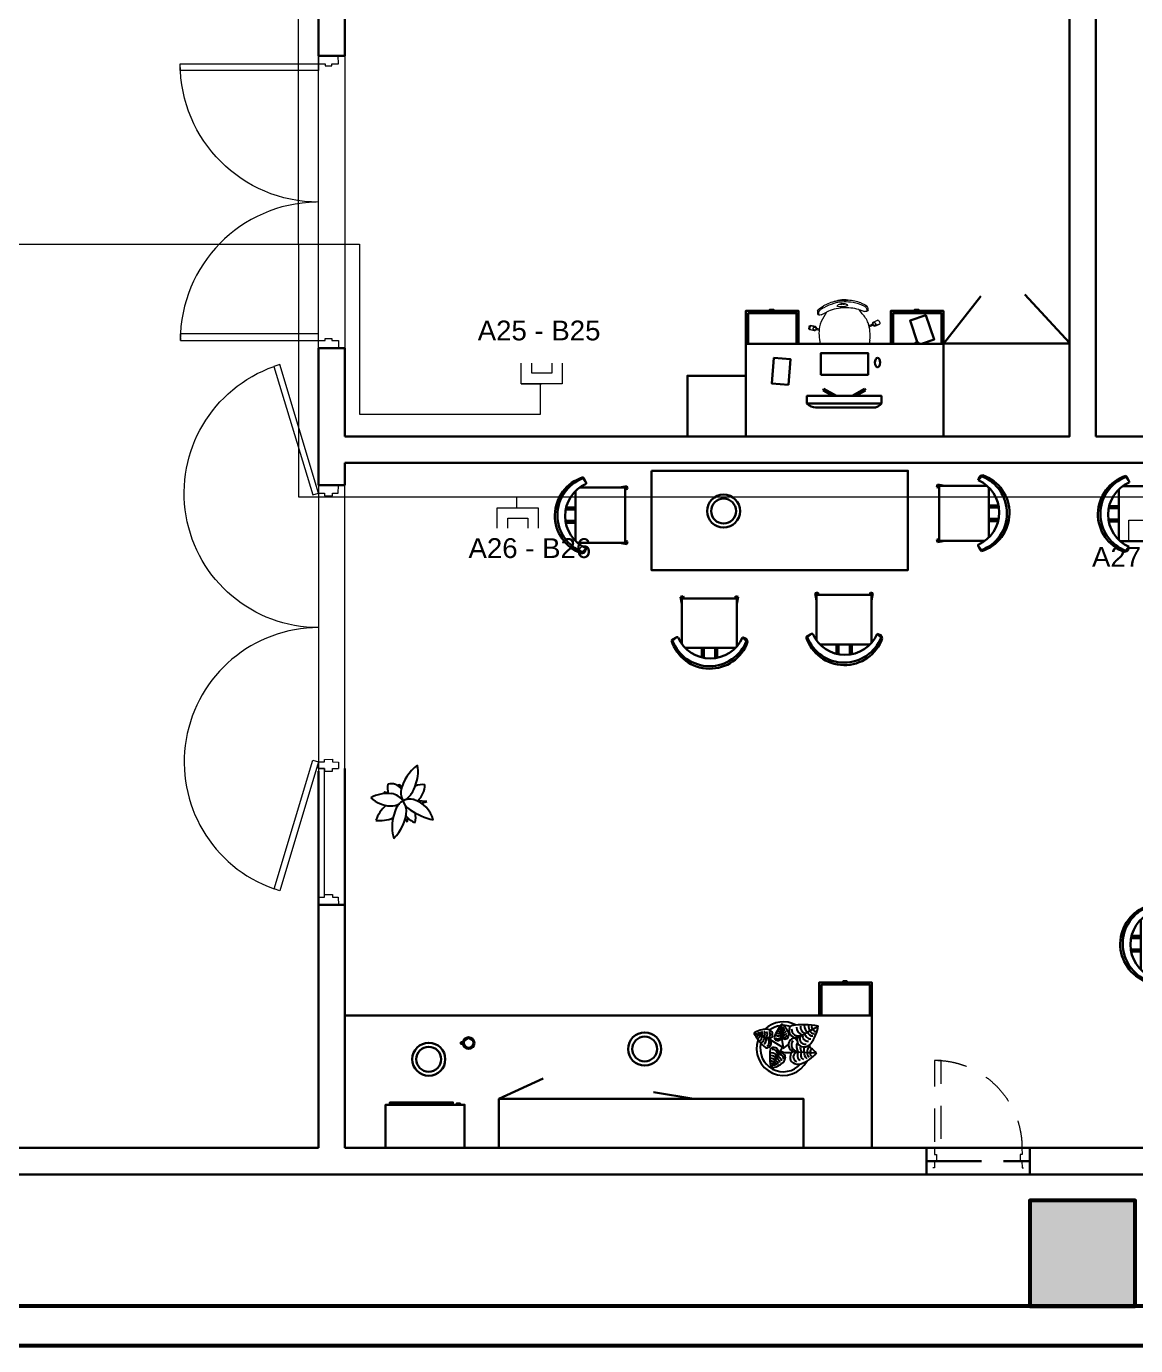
# Model space of a CAD drawing. Header units: millimetres. Extents: x 521 to 148073, y -17811 to 32040.
# Drawn here: x 47785 to 56441, y 1225 to 11518 of the extents above; entities that cross this region are included whole.
import ezdxf

# ---------------------------------------------------------------- set-up
doc = ezdxf.new("R2010")
doc.units = ezdxf.units.MM
doc.linetypes.add('DGN Style 2', pattern=[0.41784, 0.250704, -0.167136])
doc.linetypes.add('DGN Style 3', pattern=[0.584976, 0.41784, -0.167136])
for name, color, linetype, lineweight in [('nabytek', 7, 'Continuous', 30), ('OAP220', 1, 'Continuous', 30), ('OAP280', 2, 'Continuous', 53), ('OAP313', 1, 'Continuous', 0), ('OAP315', 5, 'Continuous', 0), ('OAP417', 2, 'Continuous', 0), ('RC2.', 150, 'Continuous', 20)]:
    doc.layers.add(name, color=color, linetype=linetype, lineweight=lineweight)
doc.layers.add('srafa', color=7, linetype='Continuous')
doc.styles.add('PDF Arial', font='arial.ttf')

# ---------------------------------------------------------------- blocks, each defined once
blk = doc.blocks.new('*U48')
at = {"layer": 'OAP315'}
for p, q in [((-0.076, -0.022), (-0.039, 0.004)), ((-0.05, 0.02), (-0.001, 0.054)), ((-0.039, 0.004), (-0.05, 0.02)), ((-0.001, 0.054), (0.011, 0.038)), ((0.011, 0.038), (0.048, 0.063)), ((0.039, -0.004), (0.076, 0.022)), ((0.048, 0.063), (0.076, 0.022)), ((-0.048, -0.063), (-0.076, -0.022)), ((-0.048, -0.063), (-0.011, -0.038)), ((-0.011, -0.038), (0.001, -0.054)), ((0.001, -0.054), (0.05, -0.02)), ((0.05, -0.02), (0.039, -0.004))]:
    blk.add_line(p, q, dxfattribs=at)
blk = doc.blocks.new('*U47')
at = {"layer": 'OAP315', "flags": 128}
for points in [[(1.776, 0.502), (1.749, 0.538), (0.923, -0.06), (0.949, -0.096), (1.776, 0.502)], [(1.011, -0.122), (0.996, -0.08), (1.918, 0.239), (1.933, 0.196), (1.011, -0.122)], [(1.975, 0.258), (1.918, 0.239), (1.933, 0.196), (1.914, 0.189), (1.933, 0.133), (1.952, 0.139), (1.967, 0.097), (2.024, 0.116), (1.975, 0.258)], [(-1.998, -0.802), (-2, -0.757), (-0.981, -0.717), (-0.979, -0.762), (-1.998, -0.802)], [(-1.036, -0.782), (-0.979, -0.762), (-0.964, -0.805), (-0.945, -0.798), (-0.926, -0.855), (-0.945, -0.862), (-0.93, -0.904), (-0.987, -0.924), (-1.036, -0.782)]]:
    blk.add_lwpolyline(points, close=True, dxfattribs=at)
at = {"layer": 'OAP315', "extrusion": (0, 0, -1)}
blk.add_arc((-0.949, -0.096), 1.02, 340.9404, 141.5925, dxfattribs=at)
at = {"layer": 'OAP315'}
blk.add_arc((-0.979, -0.762), 1.02, 19.0622, 179.7144, dxfattribs=at)
at = {"layer": 'OAP315', "extrusion": (0, 0, -1), "rotation": 216.4616506062013}
blk.add_blockref('*U48', (-0.997, -0.159), dxfattribs=at)
blk = doc.blocks.new('*U18')
at = {"layer": 'OAP220'}
for p, q in [((-0.048, 0.301), (0.117, 0.414)), ((0.397, -0.347), (0.562, -0.233))]:
    blk.add_line(p, q, dxfattribs=at)
at = {"layer": 'OAP220', "linetype": 'DGN Style 3'}
blk.add_line((0.035, 0.357), (0.479, -0.29), dxfattribs=at)
at = {"layer": 'OAP313', "linetype": 'DGN Style 2', "flags": 128}
for points in [[(-0.048, 0.301), (-0.014, 0.251), (0.028, 0.279), (0.036, 0.267), (0.077, 0.295), (0.069, 0.308), (0.11, 0.336), (0.076, 0.386), (-0.048, 0.301)], [(-0.533, -0.167), (-0.562, -0.125), (-0.014, 0.251), (0.015, 0.21), (-0.533, -0.167)], [(0.397, -0.347), (0.363, -0.297), (0.404, -0.269), (0.396, -0.256), (0.437, -0.228), (0.445, -0.24), (0.487, -0.212), (0.521, -0.262), (0.397, -0.347)]]:
    blk.add_lwpolyline(points, close=True, dxfattribs=at)
at = {"layer": 'OAP313', "linetype": 'DGN Style 2'}
blk.add_arc((-0.014, 0.251), 0.665, 214.4774, 304.4774, dxfattribs=at)
blk = doc.blocks.new('AP600-90_2')
at = {"layer": 'OAP220', "linetype": 'DGN Style 3', "rotation": 55.52255910014399}
blk.add_blockref('*U18', (0.275, -0.131), dxfattribs=at)
blk = doc.blocks.new('*U33')
at = {"layer": 'OAP315', "flags": 128}
for points in [[(1.03, 0.47), (0.995, 0.434), (0.236, 1.159), (0.271, 1.195), (1.03, 0.47)], [(1.071, 0.513), (1.03, 0.47), (1.066, 0.436), (1.056, 0.425), (1.092, 0.39), (1.102, 0.401), (1.138, 0.366), (1.18, 0.41), (1.071, 0.513)], [(-0.421, -1.048), (-0.386, -1.012), (-1.145, -0.287), (-1.18, -0.323), (-0.421, -1.048)], [(-0.462, -1.092), (-0.421, -1.048), (-0.384, -1.083), (-0.374, -1.072), (-0.338, -1.107), (-0.348, -1.117), (-0.312, -1.152), (-0.354, -1.195), (-0.462, -1.092)]]:
    blk.add_lwpolyline(points, close=True, dxfattribs=at)
at = {"layer": 'OAP315', "extrusion": (0, 0, -1)}
blk.add_arc((-1.03, 0.47), 1.05, 314.7382, 43.6893, dxfattribs=at)
at = {"layer": 'OAP315'}
blk.add_arc((-0.421, -1.048), 1.05, 46.3107, 136.3107, dxfattribs=at)
blk = doc.blocks.new('B2000-90_1')
at = {"layer": 'OAP315', "rotation": 313.6892712838268}
blk.add_blockref('*U33', (1.109, 0.42), dxfattribs=at)
blk = doc.blocks.new('*U133')
at = {"layer": 'nabytek'}
for p, q in [((-64, 289), (-64, 297)), ((-64, 297), (-56, 289)), ((-38, 254), (-64, 289)), ((-56, 289), (-38, 254)), ((-38, 254), (-38, 245)), ((222, 216), (278, 226)), ((265, 216), (222, 216)), ((284, 206), (265, 201)), ((278, 226), (284, 206)), ((-121, -201), (-121, -47)), ((284, -204), (265, -199)), ((278, -224), (284, -204)), ((-38, -257), (-75, -297)), ((-56, -292), (-75, -297)), ((-56, -292), (-50, -285)), ((-50, -285), (-38, -257)), ((222, -214), (278, -224))]:
    blk.add_line(p, q, dxfattribs=at)
for points in [[(-89, 216), (265, 216), (265, -214), (-107, -214)], [(-121, -201), (-121, 189)], [(-121, 44), (-198, 44)], [(-194, 61), (-121, 61)], [(-200, -44), (-121, -44)], [(-121, -60), (-197, -60)]]:
    blk.add_lwpolyline(points, dxfattribs=at)
for centre, radius, start, end in [((30, -2), 313, 107.4438, 250.5739), ((46, 0), 309, 110.8809, 248.6777), ((72, -6), 275, 113.7626, 246.2374)]:
    blk.add_arc(centre, radius, start, end, dxfattribs=at)
blk = doc.blocks.new('*U134')
at = {"layer": 'nabytek', "color": 0, "linetype": 'ByBlock', "lineweight": -2, "transparency": 16777216}
blk.add_blockref('*U133', (0, 0), dxfattribs=at)
blk = doc.blocks.new('*U136')
at = {"layer": 'nabytek'}
for p, q in [((-64, 289), (-64, 297)), ((-64, 297), (-56, 289)), ((-38, 254), (-64, 289)), ((-56, 289), (-38, 254)), ((-38, 254), (-38, 245)), ((222, 216), (278, 226)), ((265, 216), (222, 216)), ((284, 206), (265, 201)), ((278, 226), (284, 206)), ((-121, -201), (-121, -47)), ((284, -204), (265, -199)), ((278, -224), (284, -204)), ((-38, -257), (-75, -297)), ((-56, -292), (-75, -297)), ((-56, -292), (-50, -285)), ((-50, -285), (-38, -257)), ((222, -214), (278, -224))]:
    blk.add_line(p, q, dxfattribs=at)
for points in [[(-89, 216), (265, 216), (265, -214), (-107, -214)], [(-121, -201), (-121, 189)], [(-121, 44), (-198, 44)], [(-194, 61), (-121, 61)], [(-200, -44), (-121, -44)], [(-121, -60), (-197, -60)]]:
    blk.add_lwpolyline(points, dxfattribs=at)
for centre, radius, start, end in [((30, -2), 313, 107.4438, 250.5739), ((46, 0), 309, 110.8809, 248.6777), ((72, -6), 275, 113.7626, 246.2374)]:
    blk.add_arc(centre, radius, start, end, dxfattribs=at)
blk = doc.blocks.new('*U137')
at = {"layer": 'nabytek', "color": 0, "linetype": 'ByBlock', "lineweight": -2, "transparency": 16777216}
blk.add_blockref('*U136', (0, 0), dxfattribs=at)
blk = doc.blocks.new('*U141')
at = {"layer": 'nabytek'}
for p, q in [((-64, 289), (-64, 297)), ((-64, 297), (-56, 289)), ((-38, 254), (-64, 289)), ((-56, 289), (-38, 254)), ((-38, 254), (-38, 245)), ((222, 216), (278, 226)), ((265, 216), (222, 216)), ((284, 206), (265, 201)), ((278, 226), (284, 206)), ((-121, -201), (-121, -47)), ((284, -204), (265, -199)), ((278, -224), (284, -204)), ((-38, -257), (-75, -297)), ((-56, -292), (-75, -297)), ((-56, -292), (-50, -285)), ((-50, -285), (-38, -257)), ((222, -214), (278, -224))]:
    blk.add_line(p, q, dxfattribs=at)
for points in [[(-89, 216), (265, 216), (265, -214), (-107, -214)], [(-121, -201), (-121, 189)], [(-121, 44), (-198, 44)], [(-194, 61), (-121, 61)], [(-200, -44), (-121, -44)], [(-121, -60), (-197, -60)]]:
    blk.add_lwpolyline(points, dxfattribs=at)
for centre, radius, start, end in [((30, -2), 313, 107.4438, 250.5739), ((46, 0), 309, 110.8809, 248.6777), ((72, -6), 275, 113.7626, 246.2374)]:
    blk.add_arc(centre, radius, start, end, dxfattribs=at)
blk = doc.blocks.new('*U142')
at = {"layer": 'nabytek', "color": 0, "linetype": 'ByBlock', "lineweight": -2, "transparency": 16777216}
blk.add_blockref('*U141', (0, 0), dxfattribs=at)
blk = doc.blocks.new('*U144')
at = {"layer": 'nabytek'}
for p, q in [((-64, 289), (-64, 297)), ((-64, 297), (-56, 289)), ((-38, 254), (-64, 289)), ((-56, 289), (-38, 254)), ((-38, 254), (-38, 245)), ((222, 216), (278, 226)), ((265, 216), (222, 216)), ((284, 206), (265, 201)), ((278, 226), (284, 206)), ((-121, -201), (-121, -47)), ((284, -204), (265, -199)), ((278, -224), (284, -204)), ((-38, -257), (-75, -297)), ((-56, -292), (-75, -297)), ((-56, -292), (-50, -285)), ((-50, -285), (-38, -257)), ((222, -214), (278, -224))]:
    blk.add_line(p, q, dxfattribs=at)
for points in [[(-89, 216), (265, 216), (265, -214), (-107, -214)], [(-121, -201), (-121, 189)], [(-121, 44), (-198, 44)], [(-194, 61), (-121, 61)], [(-200, -44), (-121, -44)], [(-121, -60), (-197, -60)]]:
    blk.add_lwpolyline(points, dxfattribs=at)
for centre, radius, start, end in [((30, -2), 313, 107.4438, 250.5739), ((46, 0), 309, 110.8809, 248.6777), ((72, -6), 275, 113.7626, 246.2374)]:
    blk.add_arc(centre, radius, start, end, dxfattribs=at)
blk = doc.blocks.new('*U145')
at = {"layer": 'nabytek', "color": 0, "linetype": 'ByBlock', "lineweight": -2, "transparency": 16777216}
blk.add_blockref('*U144', (0, 0), dxfattribs=at)
blk = doc.blocks.new('*U153')
at = {"layer": 'nabytek'}
for p, q in [((-64, 289), (-64, 297)), ((-64, 297), (-56, 289)), ((-38, 254), (-64, 289)), ((-56, 289), (-38, 254)), ((-38, 254), (-38, 245)), ((222, 216), (278, 226)), ((265, 216), (222, 216)), ((284, 206), (265, 201)), ((278, 226), (284, 206)), ((-121, -201), (-121, -47)), ((284, -204), (265, -199)), ((278, -224), (284, -204)), ((-38, -257), (-75, -297)), ((-56, -292), (-75, -297)), ((-56, -292), (-50, -285)), ((-50, -285), (-38, -257)), ((222, -214), (278, -224))]:
    blk.add_line(p, q, dxfattribs=at)
for points in [[(-89, 216), (265, 216), (265, -214), (-107, -214)], [(-121, -201), (-121, 189)], [(-121, 44), (-198, 44)], [(-194, 61), (-121, 61)], [(-200, -44), (-121, -44)], [(-121, -60), (-197, -60)]]:
    blk.add_lwpolyline(points, dxfattribs=at)
for centre, radius, start, end in [((30, -2), 313, 107.4438, 250.5739), ((46, 0), 309, 110.8809, 248.6777), ((72, -6), 275, 113.7626, 246.2374)]:
    blk.add_arc(centre, radius, start, end, dxfattribs=at)
blk = doc.blocks.new('*U154')
at = {"layer": 'nabytek', "color": 0, "linetype": 'ByBlock', "lineweight": -2, "transparency": 16777216}
blk.add_blockref('*U153', (0, 0), dxfattribs=at)
blk = doc.blocks.new('*U176')
at = {"layer": 'nabytek'}
for p, q in [((-64, 289), (-64, 297)), ((-64, 297), (-56, 289)), ((-38, 254), (-64, 289)), ((-56, 289), (-38, 254)), ((-38, 254), (-38, 245)), ((222, 216), (278, 226)), ((265, 216), (222, 216)), ((284, 206), (265, 201)), ((278, 226), (284, 206)), ((-121, -201), (-121, -47)), ((284, -204), (265, -199)), ((278, -224), (284, -204)), ((-38, -257), (-75, -297)), ((-56, -292), (-75, -297)), ((-56, -292), (-50, -285)), ((-50, -285), (-38, -257)), ((222, -214), (278, -224))]:
    blk.add_line(p, q, dxfattribs=at)
for points in [[(-89, 216), (265, 216), (265, -214), (-107, -214)], [(-121, -201), (-121, 189)], [(-121, 44), (-198, 44)], [(-194, 61), (-121, 61)], [(-200, -44), (-121, -44)], [(-121, -60), (-197, -60)]]:
    blk.add_lwpolyline(points, dxfattribs=at)
for centre, radius, start, end in [((30, -2), 313, 107.4438, 250.5739), ((46, 0), 309, 110.8809, 248.6777), ((72, -6), 275, 113.7626, 246.2374)]:
    blk.add_arc(centre, radius, start, end, dxfattribs=at)
blk = doc.blocks.new('*U177')
at = {"layer": 'nabytek', "color": 0, "linetype": 'ByBlock', "lineweight": -2, "transparency": 16777216}
blk.add_blockref('*U176', (0, 0), dxfattribs=at)

msp = doc.modelspace()

# ---------------------------------------------------------------- linework, layer by layer
at = {"layer": 'nabytek'}
for p, q in [((54941, 9040), (55234, 9413)), ((55924, 9049), (55578, 9426)), ((53899, 9182), (53893, 9156)), ((54009, 8690), (54002, 8677)), ((54002, 8677), (54075, 8634)), ((54106, 8634), (54009, 8690)), ((54229, 8634), (54325, 8690)), ((54332, 8677), (54259, 8634)), ((54325, 8690), (54332, 8677)), ((54393, 8544), (53943, 8544))]:
    msp.add_line(p, q, dxfattribs=at)
at = {"layer": 'nabytek', "lineweight": 25}
for p, q in [((50697, 5582), (50694, 5604)), ((50694, 5604), (50716, 5584)), ((50587, 5533), (50576, 5545)), ((50576, 5545), (50607, 5540)), ((50911, 5470), (50839, 5474)), ((50868, 5456), (50911, 5470)), ((50742, 5337), (50756, 5311)), ((50756, 5311), (50765, 5339)), ((53680, 3629), (53679, 3734)), ((53679, 3691), (53679, 3710)), ((53804, 3629), (53963, 3718)), ((53582, 3617), (53462, 3663)), ((53511, 3644), (53490, 3653)), ((53693, 3548), (53582, 3617)), ((53693, 3548), (53680, 3629)), ((53790, 3618), (53804, 3629)), ((53790, 3618), (53799, 3606)), ((53899, 3682), (53927, 3698)), ((53655, 3505), (53597, 3391)), ((53684, 3545), (53655, 3505)), ((53692, 3542), (53732, 3574)), ((53769, 3520), (53952, 3509)), ((53877, 3513), (53910, 3511)), ((53620, 3437), (53610, 3417))]:
    msp.add_line(p, q, dxfattribs=at)
at = {"layer": 'nabytek', "lineweight": 30}
for p, q in [((51473, 3150), (51817, 3308)), ((52994, 3150), (52680, 3202)), ((53850, 3150), (52994, 3150))]:
    msp.add_line(p, q, dxfattribs=at)
at = {"layer": 'nabytek', "lineweight": 13}
for points in [[(54087, 9370), (54100, 9373)], [(54087, 9370), (54100, 9373)], [(54100, 9373), (54149, 9381), (54199, 9381)], [(54100, 9373), (54149, 9381)], [(54100, 9373), (54149, 9381), (54199, 9381)], [(54100, 9373), (54149, 9381)], [(54149, 9381), (54199, 9381)], [(54149, 9381), (54199, 9381)], [(54213, 9380), (54213, 9380)], [(54213, 9380), (54213, 9380)], [(53959, 9297), (53963, 9308), (53971, 9315), (54006, 9337)], [(53959, 9297), (53963, 9308), (53971, 9315), (54006, 9337)], [(53973, 9264), (53969, 9268)], [(53973, 9264), (53969, 9268)], [(53988, 9267), (53976, 9264)], [(53988, 9267), (53976, 9264)], [(53988, 9267), (54028, 9289)], [(53988, 9267), (54028, 9289)], [(54028, 9289), (54008, 9252)], [(54028, 9289), (54008, 9252)], [(54114, 9341), (54120, 9346), (54114, 9341), (54112, 9335)], [(54133, 9329), (54117, 9331), (54112, 9335), (54114, 9341), (54120, 9346)], [(54114, 9341), (54120, 9346), (54114, 9341), (54112, 9335)], [(54133, 9329), (54117, 9331), (54112, 9335), (54114, 9341), (54120, 9346)], [(54133, 9329), (54117, 9331)], [(54133, 9329), (54117, 9331)], [(54152, 9347), (54120, 9346)], [(54152, 9347), (54120, 9346)], [(54174, 9333), (54153, 9330), (54133, 9329)], [(54174, 9333), (54153, 9330), (54133, 9329)], [(54133, 9329), (54153, 9330)], [(54133, 9329), (54153, 9330)], [(54139, 9346), (54138, 9352)], [(54142, 9346), (54145, 9353), (54149, 9354), (54167, 9348)], [(54183, 9350), (54152, 9347)], [(54183, 9350), (54152, 9347)], [(54153, 9330), (54174, 9333)], [(54153, 9330), (54174, 9333)], [(54166, 9354), (54169, 9348)], [(54169, 9354), (54169, 9348)], [(54172, 9349), (54172, 9353)], [(54183, 9350), (54190, 9347), (54194, 9341), (54188, 9336), (54174, 9333)], [(54183, 9350), (54190, 9347), (54194, 9341), (54188, 9336), (54174, 9333)], [(54188, 9336), (54174, 9333)], [(54188, 9336), (54174, 9333)], [(54194, 9341), (54188, 9336), (54194, 9341), (54190, 9347)], [(54194, 9341), (54188, 9336), (54194, 9341), (54190, 9347)], [(54283, 9308), (54326, 9293)], [(54308, 9275), (54283, 9308)], [(54283, 9308), (54326, 9293)], [(54308, 9275), (54283, 9308)], [(54298, 9360), (54336, 9343), (54344, 9337), (54350, 9327)], [(54298, 9360), (54336, 9343), (54344, 9337), (54350, 9327)], [(54339, 9292), (54326, 9293)], [(54339, 9292), (54326, 9293)], [(54345, 9297), (54341, 9292)], [(54345, 9297), (54341, 9292)], [(53899, 9182), (53901, 9184), (53903, 9184)], [(53943, 9175), (53903, 9184), (53948, 9170)], [(53948, 9170), (53948, 9168), (53945, 9156), (53942, 9144)], [(54360, 9183), (54387, 9193)], [(54362, 9174), (54390, 9186)], [(54392, 9210), (54430, 9225), (54387, 9204)], [(54387, 9204), (54388, 9202), (54393, 9190), (54398, 9179)], [(54405, 9179), (54443, 9194), (54398, 9179)], [(54405, 9179), (54403, 9179), (54401, 9180)], [(54430, 9225), (54432, 9225), (54434, 9223)], [(54437, 9224), (54448, 9199)], [(53935, 9142), (53895, 9152), (53942, 9144)], [(53939, 9145), (53937, 9143), (53935, 9142)], [(53971, 9146), (53949, 9152)], [(53971, 9155), (53951, 9160)]]:
    msp.add_lwpolyline(points, dxfattribs=at)
at = {"layer": 'nabytek'}
for points in [[(53811, 9040), (53399, 9040), (53399, 9297), (53811, 9297)], [(53795, 9040), (53418, 9040), (53418, 9281), (53795, 9281)], [(53616, 9297), (53586, 9297), (53586, 9307), (53616, 9307)], [(54941, 9040), (54530, 9040), (54530, 9297), (54941, 9297)], [(54926, 9040), (54549, 9040), (54549, 9281), (54926, 9281)], [(54747, 9297), (54717, 9297), (54717, 9307), (54747, 9307)], [(54941, 8317), (53399, 8317), (53399, 9040), (54941, 9040)], [(53985, 8799), (53985, 8968), (54353, 8968), (54353, 8799)], [(54748, 9040), (54722, 9040), (54722, 9049), (54748, 9049)], [(54941, 8317), (54941, 9043), (55924, 9043), (55924, 8317)], [(53733, 8721), (53603, 8731), (53618, 8931), (53748, 8921)], [(53399, 8317), (52944, 8317), (52944, 8792), (53399, 8792)], [(53876, 8576), (53876, 8634), (54458, 8634), (54458, 8576)], [(54383, 3800), (53971, 3800), (53971, 4057), (54383, 4057)], [(54367, 3800), (53990, 3800), (53990, 4041), (54367, 4041)], [(54188, 4057), (54158, 4057), (54158, 4067), (54188, 4067)]]:
    msp.add_lwpolyline(points, close=True, dxfattribs=at)
msp.add_lwpolyline([(54740, 9049), (54681, 9222), (54804, 9264), (54870, 9075), (54770, 9040)], dxfattribs=at)
at = {"layer": 'nabytek', "lineweight": 30}
for points in [[(52663, 8051), (54664, 8051), (54664, 7276), (52663, 7276)], [(50271, 2767), (54383, 2767), (54383, 3800), (50271, 3800)], [(50271, 2767), (54383, 2767), (54383, 3800), (50271, 3800)], [(50588, 2767), (51205, 2767), (51205, 3104), (50588, 3104)], [(50622, 3104), (51114, 3104), (51114, 3122), (50622, 3122)], [(51144, 3104), (51170, 3104), (51170, 3115), (51144, 3115)], [(51473, 2767), (53850, 2767), (53850, 3150), (51473, 3150)]]:
    msp.add_lwpolyline(points, close=True, dxfattribs=at)
msp.add_lwpolyline([(51191, 3579), (51176, 3579), (51176, 3592), (51191, 3592)], dxfattribs=at)
for centre, radius in [((53226, 7736), 129), ((53226, 7736), 97.1), ((51236, 3585), 45.4), ((51236, 3585), 37.4), ((52610, 3539), 129), ((52610, 3539), 97.1), ((50925, 3459), 129), ((50925, 3459), 97.1)]:
    msp.add_circle(centre, radius, dxfattribs=at)
at = {"layer": 'nabytek', "lineweight": 13}
for centre, radius, start, end in [((54178, 9026), 356, 102.6255, 118.9984), ((54178, 9026), 356, 102.6255, 118.9984), ((54175, 9041), 327, 94.3529, 105.7986), ((54175, 9041), 327, 94.3529, 105.7986), ((54175, 9041), 327, 94.3529, 105.7986), ((54175, 9041), 327, 94.3529, 105.7986), ((54165, 9196), 189, 75.3185, 94.7441), ((54165, 9196), 189, 75.3185, 94.7441), ((54176, 9041), 327, 83.0467, 94.4922), ((54176, 9041), 327, 83.0467, 94.4922), ((54176, 9041), 327, 83.0467, 94.4922), ((54176, 9041), 327, 83.0467, 94.4922), ((54175, 9026), 356, 69.8467, 86.2196), ((54175, 9026), 356, 69.8467, 86.2196), ((54011, 9288), 53.2, 170.3322, 195.1518), ((54011, 9288), 53.2, 170.3322, 195.1518), ((53988, 9283), 22.1, 137.1546, 176.3375), ((53988, 9283), 22.1, 137.1546, 176.3375), ((53988, 9283), 22.1, 137.1546, 176.3375), ((53988, 9283), 22.1, 137.1546, 176.3375), ((53991, 9279), 25.2, 169.5095, 207.9407), ((53991, 9279), 25.2, 169.5095, 207.9407), ((53991, 9279), 25.2, 169.5095, 207.9407), ((53991, 9279), 25.2, 169.5095, 207.9407), ((54100, 9152), 194, 118.794, 131.4214), ((54100, 9152), 194, 118.794, 131.4214), ((54100, 9152), 194, 118.794, 131.4214), ((54100, 9152), 194, 118.794, 131.4214), ((54179, 9024), 344, 105.6034, 119.9223), ((54179, 9024), 344, 105.6034, 119.9223), ((54179, 9024), 344, 105.6034, 119.9223), ((54179, 9024), 344, 105.6034, 119.9223), ((54182, 8954), 368, 94.3791, 114.6532), ((54182, 8954), 368, 94.3791, 114.6532), ((54182, 8954), 368, 94.3791, 114.6532), ((54182, 8954), 368, 94.3791, 114.6532), ((54159, 9263), 90.8, 94.721, 115.2388), ((54159, 9263), 90.8, 94.721, 115.2388), ((54158, 9263), 90.8, 73.6066, 94.1247), ((54158, 9263), 90.8, 73.6066, 94.1247), ((54182, 8954), 368, 74.192, 94.4662), ((54182, 8954), 368, 74.192, 94.4662), ((54182, 8954), 368, 74.192, 94.4662), ((54182, 8954), 368, 74.192, 94.4662), ((54175, 9024), 344, 68.9229, 83.2418), ((54175, 9024), 344, 68.9229, 83.2418), ((54175, 9024), 344, 68.9229, 83.2418), ((54175, 9024), 344, 68.9229, 83.2418), ((54233, 9162), 194, 57.4248, 70.0501), ((54233, 9162), 194, 57.4248, 70.0501), ((54233, 9162), 194, 57.4248, 70.0501), ((54233, 9162), 194, 57.4248, 70.0501), ((54101, 9092), 277, 23.7964, 41.5067), ((54101, 9092), 277, 23.7964, 41.5067), ((54323, 9308), 22.1, 12.5077, 51.6906), ((54323, 9308), 22.1, 12.5077, 51.6906), ((54323, 9308), 22.1, 12.5077, 51.6906), ((54323, 9308), 22.1, 12.5077, 51.6906), ((54321, 9305), 25.2, 340.9045, 19.3357), ((54321, 9305), 25.2, 340.9045, 19.3357), ((54321, 9305), 25.2, 340.9045, 19.3357), ((54321, 9305), 25.2, 340.9045, 19.3357), ((54300, 9310), 53.2, 353.6868, 18.5143), ((54300, 9310), 53.2, 353.6868, 18.5143), ((54299, 9123), 329, 171.0504, 194.5536), ((54299, 9123), 329, 171.0504, 194.5536), ((54241, 9103), 277, 147.339, 165.0494), ((54241, 9103), 277, 147.339, 165.0494), ((54041, 9103), 329, 354.2916, 17.7947), ((54041, 9103), 329, 354.2916, 17.7947), ((54194, 9083), 175, 344.969, 355.8878), ((54194, 9083), 175, 344.969, 355.8878)]:
    msp.add_arc(centre, radius, start, end, dxfattribs=at)
at = {"layer": 'nabytek'}
for centre, radius, start, end in [((53946, 8637), 92.7, 221.0903, 271.6783), ((54398, 8616), 72.3, 265.6855, 326.0418)]:
    msp.add_arc(centre, radius, start, end, dxfattribs=at)
at = {"layer": 'nabytek', "lineweight": 25}
for centre, radius, start, end in [((51035, 5483), 335, 126.0805, 168.2148), ((50514, 5707), 327, 327.8534, 353.0513), ((50586, 5708), 256, 350.9303, 10.2931), ((50722, 5574), 120, 164.8292, 200.106), ((50630, 5509), 99.9, 35.9495, 103.6069), ((50879, 5444), 158, 84.1944, 111.9974), ((50715, 5605), 180, 313.3081, 358.9824), ((50599, 5288), 245, 81.9168, 121.1596), ((50637, 5680), 245, 227.9664, 267.2092), ((50615, 5402), 131, 33.623, 81.6941), ((50790, 5359), 133, 119.984, 159.1864), ((50876, 5547), 169, 178.6853, 205.7215), ((50675, 5598), 133, 291.5368, 330.7392), ((50778, 5386), 104, 72.0642, 121.5849), ((50584, 5379), 169, 7.1324, 34.1686), ((50717, 5162), 335, 73.7822, 75.3256), ((50742, 5270), 225, 14.4937, 72.2791), ((50773, 5231), 277, 131.2866, 160.4371), ((50631, 5566), 131, 267.4319, 299.8373), ((50966, 5274), 327, 156.3005, 181.4984), ((50417, 5420), 335, 314.5276, 356.6619), ((50850, 5517), 133, 216.007, 237.85), ((50868, 5444), 147, 214.622, 250.2156), ((51126, 5962), 657, 238.128, 255.345), ((50610, 5349), 213, 348.143, 8.3787), ((50544, 5580), 259, 262.6936, 293.0642), ((50895, 5263), 256, 179.3774, 198.7403), ((53692, 3542), 209, 61.293, 133.9065), ((53692, 3542), 180, 97.5839, 125.9748), ((53952, 3511), 352, 140.8448, 160.3626), ((53672, 3712), 7.32, 212.8803, 341.2437), ((53586, 3604), 159, 23.221, 54.3832), ((53686, 3714), 8.53, 211.3561, 340.616), ((53692, 3542), 180, 72.2113, 89.4126), ((53781, 3684), 45.1, 124.5061, 184.4359), ((53853, 3115), 613, 79.5915, 99.1092), ((53854, 3707), 58.7, 177.1685, 257.4758), ((53883, 3714), 57.8, 177.5364, 246.3448), ((53917, 3720), 61.7, 178.1539, 232.4779), ((53959, 3720), 71.2, 178.9008, 212.1181), ((53688, 3752), 277, 321.9677, 353.1299), ((53925, 3711), 12.8, 151.6269, 279.9903), ((53567, 3500), 194, 91.427, 122.5892), ((53838, 3872), 430, 209.0508, 228.5686), ((53692, 3542), 209, 160.1505, 332.7386), ((53484, 3646), 8.93, 281.0863, 49.4497), ((53488, 3663), 10.4, 279.5621, 48.822), ((53464, 3660), 49.9, 308.3602, 341.5774), ((53490, 3657), 24.7, 348.6181, 42.6847), ((53482, 3637), 43.2, 307.6132, 1.9373), ((53692, 3542), 209, 148.1861, 150.5595), ((53500, 3656), 30.3, 326.1356, 40.941), ((53501, 3622), 40.5, 306.9958, 15.8042), ((53519, 3656), 30.2, 311.5886, 42.9302), ((53517, 3609), 41.1, 306.6278, 26.9352), ((53537, 3654), 31.3, 302.1956, 42.6763), ((53562, 3654), 28.8, 267.2315, 49.4049), ((53544, 3592), 37.5, 305.549, 62.8309), ((53561, 3642), 52, 37.0476, 88.9966), ((53558, 3586), 39.1, 305.8746, 52.4043), ((53572, 3653), 36.7, 284.3925, 34.1383), ((53646, 3632), 25.9, 185.7594, 245.6893), ((53649, 3650), 30.7, 237.343, 354.6249), ((53649, 3638), 32, 237.6686, 344.1983), ((53654, 3675), 33.7, 238.4218, 318.7292), ((53659, 3692), 33.2, 238.7898, 307.5982), ((53665, 3711), 35.4, 239.4072, 293.7313), ((53677, 3732), 40.9, 240.1542, 273.3715), ((53683, 3711), 20.3, 260.5119, 334.4787), ((53684, 3703), 24.8, 257.9296, 332.735), ((53691, 3688), 24.8, 243.3826, 334.7242), ((53695, 3674), 25.7, 233.9897, 334.4703), ((53702, 3655), 23.6, 199.0255, 341.1989), ((53704, 3647), 30.1, 216.1865, 325.9323), ((53693, 3652), 42.6, 328.8416, 20.7906), ((53788, 3572), 55.8, 143.7201, 250.2498), ((53792, 3684), 55.8, 176.4152, 282.945), ((53779, 3578), 45.1, 91.8109, 151.7408), ((53809, 3571), 53.5, 143.3945, 260.6764), ((53810, 3694), 53.5, 176.0897, 293.3715), ((53532, 3061), 613, 65.2071, 66.4141), ((53852, 3607), 52.5, 154.9331, 264.6789), ((53862, 3617), 41.2, 137.7721, 279.9455), ((53886, 3644), 44.7, 172.7363, 273.2169), ((53903, 3662), 43.1, 182.1293, 273.4708), ((53921, 3684), 43.2, 196.6762, 271.4816), ((53932, 3694), 35.3, 199.2585, 273.2254), ((53940, 3691), 14.9, 150.1027, 279.3626), ((53692, 3542), 180, 165.9766, 318.3884), ((53562, 3580), 31.6, 253.9654, 313.8953), ((54016, 3485), 430, 173.185, 192.7028), ((53616, 3519), 31.6, 87.8583, 147.7882), ((53601, 3468), 41.1, 14.8184, 95.1258), ((53610, 3498), 37.5, 338.9227, 96.2046), ((53616, 3512), 39.1, 349.3493, 95.879), ((53671, 3472), 36.7, 7.6153, 117.3612), ((53723, 3641), 130, 244.8403, 290.733), ((53797, 3475), 52.5, 122.238, 231.9838), ((53811, 3478), 41.2, 105.077, 247.2504), ((53853, 3559), 58.7, 149.5604, 224.7807), ((53846, 3488), 44.7, 140.0412, 240.5218), ((53882, 3548), 57.8, 166.3518, 213.6497), ((53871, 3494), 43.1, 149.4341, 240.7757), ((53738, 3685), 277, 289.2725, 320.4348), ((53850, 3629), 74.3, 267.5882, 319.5372), ((53913, 3535), 61.7, 161.7018, 199.7828), ((53897, 3503), 43.2, 163.9811, 238.7865), ((53912, 3505), 35.3, 166.5634, 240.5302), ((53948, 3513), 71.2, 146.2057, 179.423), ((53532, 3061), 613, 46.8963, 54.9603), ((53692, 3542), 209, 2.536, 8.5121), ((53915, 3523), 12.8, 118.9318, 247.2952), ((53917, 3498), 14.9, 117.4076, 246.6675), ((53594, 3423), 43.2, 39.8163, 94.1404), ((53595, 3394), 49.9, 60.1762, 93.3935), ((53598, 3447), 40.5, 25.9494, 94.7578), ((53601, 3418), 8.93, 352.3039, 120.6673), ((53566, 3582), 194, 279.1644, 310.3266), ((53615, 3408), 10.4, 352.9316, 122.1915), ((53613, 3413), 24.7, 359.0689, 73.0357), ((53620, 3421), 30.3, 0.8126, 75.618), ((53634, 3434), 30.2, 358.8234, 90.165), ((53646, 3447), 31.3, 359.0773, 99.558), ((53665, 3464), 28.8, 352.3487, 134.5222), ((53656, 3473), 52, 312.757, 4.706), ((53808, 3495), 74.3, 234.8931, 286.8421)]:
    msp.add_arc(centre, radius, start, end, dxfattribs=at)
at = {"layer": 'nabytek'}
msp.add_ellipse((54427, 8894), major_axis=(0, 36.8), ratio=0.550267, dxfattribs=at)
at = {"layer": 'nabytek', "lineweight": 13}
for points in [[(54100, 9373), (54106, 9378), (54128, 9384), (54149, 9385)], [(54100, 9373), (54106, 9378), (54128, 9384), (54149, 9385)], [(53973, 9264), (53968, 9264), (53962, 9269), (53960, 9274)], [(53973, 9264), (53968, 9264), (53962, 9269), (53960, 9274)], [(53976, 9264), (53973, 9263), (53970, 9265), (53969, 9268)], [(53976, 9264), (53973, 9263), (53970, 9265), (53969, 9268)], [(54345, 9297), (54344, 9294), (54341, 9292), (54339, 9292)], [(54345, 9297), (54344, 9294), (54341, 9292), (54339, 9292)], [(54353, 9305), (54352, 9299), (54347, 9294), (54341, 9292)], [(54353, 9305), (54352, 9299), (54347, 9294), (54341, 9292)], [(53924, 9158), (53923, 9164), (53930, 9173), (53936, 9172)], [(53934, 9148), (53929, 9149), (53925, 9156), (53926, 9162)], [(53926, 9162), (53927, 9167), (53934, 9172), (53939, 9170)], [(53936, 9172), (53943, 9174), (53951, 9167), (53951, 9160)], [(53939, 9170), (53944, 9170), (53950, 9164), (53949, 9158)], [(53943, 9175), (53944, 9175), (53946, 9173), (53945, 9171)], [(54390, 9189), (54385, 9200), (54392, 9208), (54399, 9208)], [(54401, 9181), (54394, 9180), (54386, 9187), (54387, 9194)], [(54387, 9194), (54390, 9207), (54391, 9209), (54392, 9210)], [(54389, 9192), (54387, 9197), (54391, 9205), (54397, 9206)], [(54405, 9185), (54401, 9182), (54393, 9184), (54390, 9189)], [(54397, 9206), (54402, 9208), (54409, 9204), (54411, 9199)], [(54399, 9208), (54406, 9209), (54414, 9202), (54413, 9196)], [(54413, 9196), (54415, 9189), (54408, 9181), (54401, 9181)], [(54411, 9199), (54413, 9194), (54410, 9187), (54405, 9185)], [(54444, 9198), (54445, 9197), (54444, 9194), (54443, 9194)], [(53896, 9152), (53894, 9152), (53892, 9154), (53893, 9156)], [(53938, 9146), (53932, 9144), (53924, 9151), (53924, 9158)], [(53948, 9155), (53946, 9149), (53939, 9146), (53934, 9148)], [(53951, 9160), (53952, 9153), (53945, 9145), (53938, 9146)]]:
    msp.add_open_spline(points, degree=3, dxfattribs=at)
at = {"layer": 'OAP220'}
for p, q in [((50065, 11288), (50065, 11997)), ((50271, 11709), (50271, 11288)), ((55924, 8317), (55924, 11709)), ((56130, 8317), (56130, 11709)), ((50065, 11288), (50271, 11288)), ((50065, 9006), (50271, 9006)), ((50065, 7937), (50065, 9006)), ((50271, 8317), (50271, 9006)), ((50271, 8317), (55924, 8317)), ((52944, 8317), (55924, 8317)), ((56130, 8317), (57577, 8317)), ((50271, 8112), (63634, 8112)), ((50271, 8112), (50271, 7937)), ((50065, 7937), (50271, 7937)), ((50065, 5706), (50065, 2767)), ((50271, 5727), (50271, 2767)), ((50065, 4663), (50271, 4663)), ((47187, 2767), (50065, 2767)), ((50271, 2767), (63634, 2767)), ((54809, 2561), (54809, 2767)), ((55616, 2561), (55616, 2767)), ((47187, 2561), (63634, 2561))]:
    msp.add_line(p, q, dxfattribs=at)
at = {"layer": 'OAP280'}
for p, q in [((80491, 1533), (6791, 1533)), ((521, 1225), (80697, 1225))]:
    msp.add_line(p, q, dxfattribs=at)
at = {"layer": 'OAP280', "flags": 128}
msp.add_lwpolyline([(55616, 1533), (56438, 1533), (56438, 2356), (55616, 2356), (55616, 1533)], close=True, dxfattribs=at)
at = {"layer": 'OAP280'}
msp.add_solid([(56438, 1533), (55616, 1533), (56438, 2356), (55616, 2356)], dxfattribs=at)
at = {"layer": 'OAP315', "flags": 128}
for points in [[(50065, 9006), (50065, 11288), (50271, 11288), (50271, 9006), (50065, 9006)], [(50065, 7937), (50065, 4663), (50271, 4663), (50271, 7937), (50065, 7937)]]:
    msp.add_lwpolyline(points, close=True, dxfattribs=at)
at = {"layer": 'OAP417', "lineweight": 40}
for p, q in [((80491, 1533), (6791, 1533)), ((80697, 1225), (521, 1225))]:
    msp.add_line(p, q, dxfattribs=at)
at = {"layer": 'RC2.'}
for p, q in [((49909, 9819), (49909, 12110)), ((47391, 9819), (49909, 9819)), ((49909, 9819), (50384, 9819)), ((49909, 9819), (49909, 7848)), ((50384, 9819), (50384, 8492)), ((51647, 8729), (51647, 8889)), ((51729, 8811), (51729, 8889)), ((51885, 8889), (51885, 8811)), ((51966, 8889), (51966, 8729)), ((51885, 8811), (51729, 8811)), ((51966, 8729), (51647, 8729)), ((51647, 8729), (51806, 8729)), ((51797, 8492), (51797, 8729)), ((50384, 8492), (51797, 8492)), ((49909, 7848), (51610, 7848)), ((51610, 7848), (51610, 7762)), ((51610, 7848), (56548, 7848)), ((51460, 7602), (51460, 7761)), ((51460, 7761), (51779, 7761)), ((51779, 7761), (51779, 7602)), ((51541, 7602), (51541, 7680)), ((51541, 7680), (51698, 7680)), ((51698, 7680), (51698, 7602)), ((56388, 7505), (56388, 7665)), ((56388, 7665), (56707, 7665))]:
    msp.add_line(p, q, dxfattribs=at)
at = {"layer": 'srafa'}
for p, q in [((6791, 1533), (80491, 1533)), ((80697, 1225), (521, 1225))]:
    msp.add_line(p, q, dxfattribs=at)

# ---------------------------------------------------------------- block references
at = {"layer": 'nabytek'}
for name, p in [('*U137', (52192, 7703)), ('*U154', (56430, 7714)), ('*U177', (56604, 4360))]:
    msp.add_blockref(name, p, dxfattribs=at)
for name, p, rotation in [('*U134', (55174, 7719), 180), ('*U145', (53116, 6789), 89.99999999999999), ('*U142', (54167, 6817), 89.99999999999999)]:
    msp.add_blockref(name, p, dxfattribs=dict(at, rotation=rotation))
at = {"layer": 'OAP220', "linetype": 'DGN Style 3', "xscale": -1027.900945623324, "yscale": 1027.900945623324, "zscale": 1027.900945623324, "rotation": 179.9999999386878}
msp.add_blockref('AP600-90_2', (54809, 2767), dxfattribs=at)
at = {"layer": 'OAP315', "yscale": 1027.900945623324, "zscale": 1027.900945623324}
for name, p, xscale, rotation in [('B2000-90_1', (50065, 11288), -1027.900945623324, 89.99999993868785), ('*U47', (49653, 6668), -1027.900945623325, 109.060908428938)]:
    msp.add_blockref(name, p, dxfattribs=dict(at, xscale=xscale, rotation=rotation))

# ---------------------------------------------------------------- texts
at = {"layer": 'RC2.', "char_height": 154.2, "attachment_point": 1, "style": 'PDF Arial'}
for s, insert in [('A25 - B25', (51307, 9222)), ('A26 - B26', (51235, 7524)), ('A27 - B27', (56101, 7456))]:
    msp.add_mtext_dynamic_manual_height_columns(s, width=6638.31, gutter_width=12.8, heights=[157], dxfattribs=dict(at, insert=insert))

doc.saveas('drawing.dxf')
